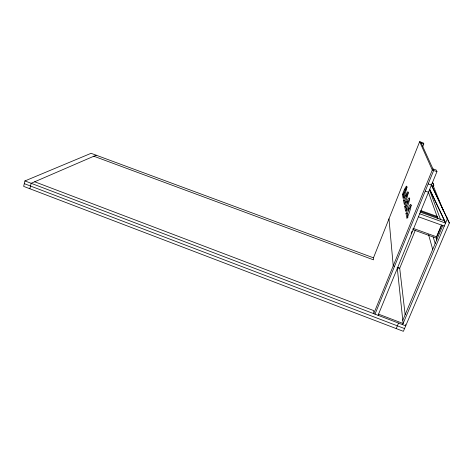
<?xml version="1.0" encoding="UTF-8"?>
<svg xmlns="http://www.w3.org/2000/svg" width="473" height="473" viewBox="0 0 473 473"><rect width="100%" height="100%" fill="white"/><g stroke="black" fill="none" stroke-linecap="round" stroke-linejoin="round"><path stroke-width="0.71" d="M93.837 156.214L373.487 259.831L373.475 257.832L91.076 153.311L24.939 180.928L23.65 186.374L403.386 331.325L449.35 222.99L431.069 184.009M29.864 188.745L31.171 183.299L96.19 155.203M373.475 257.832L419.657 141.675L423.323 142.941L423.802 143.952L422.72 146.665M402.422 194.533L404.285 189.874A8.821 1.135 -69.8 0 1 406.845 186.409A8.821 1.135 -69.8 0 1 405.089 193.764L403.179 198.536L402.422 194.533L403.522 194.923L404.043 197.602M403.321 194.545L404.403 191.831M405.219 189.797L405.763 188.443M403.522 194.923L405.385 190.264A8.821 1.153 -69.8 0 1 407.093 187.119M403.528 200.381L405.456 195.562A9.147 1.218 -69.8 0 1 408.134 192.05A9.147 1.218 -69.8 0 1 406.325 199.748L404.338 204.685L403.528 200.381L404.663 200.783L405.089 202.941M405.982 196.543L406.786 194.527M404.663 200.783L406.597 195.964A9.147 1.236 -69.8 0 1 408.382 192.742M404.717 206.677L406.721 201.687A9.501 1.318 -69.9 0 1 409.523 198.14A9.501 1.318 -69.9 0 1 407.655 206.204L405.592 211.319L404.717 206.677L405.899 207.097L406.549 210.426M405.509 207.056L406.313 205.063M407.117 203.065L407.649 201.735M405.899 207.097L407.909 202.107A9.495 1.336 -69.9 0 1 409.772 198.802M406 213.477L408.093 208.303A9.88 1.425 -69.9 0 1 411.031 204.72A9.88 1.425 -69.9 0 1 409.104 213.193L406.951 218.502L406 213.477L407.229 213.92L407.933 217.521M408.347 210.059L409.151 208.073M407.229 213.92L409.322 208.741A9.88 1.449 -69.9 0 1 411.274 205.347M419.657 141.675L432.298 170.008L373.741 313.658L373.723 310.595L34.695 181.78M375.012 314.143L433.664 170.487L420.734 142.048M411.149 233.319L411.983 231.279M378.069 315.302L436.951 171.64L436.195 170.044L432.949 168.908M415.353 230.156L399.626 268.422L397.763 267.73M443.278 210.556L433.404 186.214L433.824 185.203L432.624 182.483M396.208 328.587L398.52 323.089M436.916 235.826L441.38 225.231M436.886 240.065L436.26 238.085L441.77 225.006M402.777 320.316L442.894 225.237M402.629 324.649L447.369 218.798L446.5 216.675M421.189 143.053L423.802 143.952M432.298 170.008L436.951 171.64M428.177 183.932L431.435 185.079L449.35 222.99M431.465 185.528L433.404 186.214M425.245 191.11L428.497 192.257M404.285 189.874L405.385 190.264M405.456 195.562L406.597 195.964M406.721 201.687L407.909 202.107M420.952 210.633L437.436 216.539M419.971 211.112L437.821 217.509M420.509 212.223L444.721 220.903L445.353 222.529M408.093 208.303L409.322 208.741M419.681 213.778L445.566 223.067L429.655 189.442M418.445 216.788L444.295 226.076M412.941 228.282L436.762 236.902M412.775 229.576L436.26 238.085M394.541 266.311L393.234 265.832L388.983 218.828M397.834 267.558L399.703 268.25L405.154 314.728M378.536 314.155L403.12 323.502L397.214 267.328M24.939 180.928L405.716 325.826L405.574 324.543M24.294 183.654L404.551 328.575M429.933 189.649L444.721 220.903M432.499 182.401L433.824 185.203M429.419 189.62L440.44 219.366M428.343 192.038L437.957 218.898M433.185 236.973L435.172 243.536M428.55 234.649L432.706 249.372"/></g></svg>
